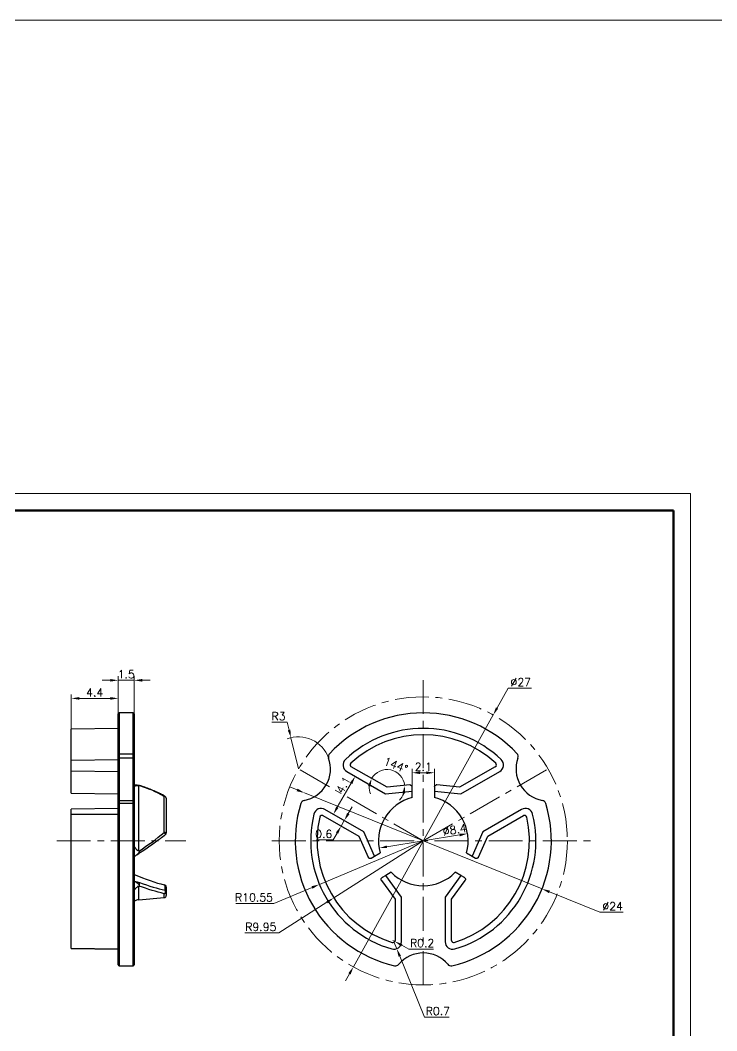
# Model space of a CAD drawing. Header units: millimetres. Extents: x 2517 to 6633, y 792 to 3241.
# Drawn here: x 3564.7 to 3630, y 1181.8 to 1276.5 of the extents above; entities that cross this region are included whole.
import ezdxf

# ---------------------------------------------------------------- set-up
doc = ezdxf.new("R2010")
doc.units = ezdxf.units.MM
doc.linetypes.add('CENTER', pattern=[50.8, 31.75, -6.35, 6.35, -6.35])
for name, color, linetype, lineweight in [('中心线', 1, 'CENTER', 9), ('尺寸标注', 2, 'Continuous', 9), ('引导线', 6, 'Continuous', 9), ('粗实线', 9, 'Continuous', 50)]:
    doc.layers.add(name, color=color, linetype=linetype, lineweight=lineweight)
doc.styles.add('st', font='txt.shx')
doc.dimstyles.new('st0.3', dxfattribs={"dimscale": 0.3, "dimtxt": 2.5, "dimasz": 2.5, "dimexe": 1.25, "dimexo": 0, "dimtad": 1, "dimtoh": 1, "dimdec": 3, "dimdsep": 46, "dimtxsty": 'st', "dimcen": 0, "dimclrd": 256, "dimclre": 256, "dimclrt": 256, "dimadec": 4, "dimazin": 2, "dimtfac": 1, "dimtdec": 3, "dimtmove": 0, "dimatfit": 1, "dimfxl": 1, "dimlwd": -1, "dimlwe": -1, "dimarcsym": 0})

# ---------------------------------------------------------------- blocks, each defined once
blk = doc.blocks.new('*D193')
at = {"layer": 'Defpoints', "color": 0, "ltscale": 0.1, "transparency": 16777216}
for p in [(3591.385, 1204.097), (3613.636, 1195.103)]:
    blk.add_point(p, dxfattribs=at)
at = {"layer": '尺寸标注', "ltscale": 0.1, "transparency": 16777216}
for p, q in [((3590.69, 1204.378), (3589.994, 1204.659)), ((3591.385, 1204.097), (3613.636, 1195.103)), ((3614.332, 1194.822), (3619.067, 1192.909)), ((3619.067, 1192.909), (3621.254, 1192.909))]:
    blk.add_line(p, q, dxfattribs=at)
for points in [[(3590.737, 1204.494), (3590.643, 1204.262), (3591.385, 1204.097)], [(3614.379, 1194.938), (3614.285, 1194.706), (3613.636, 1195.103)]]:
    blk.add_solid(points, dxfattribs=at)
at = {"layer": '尺寸标注', "ltscale": 0.1, "transparency": 16777216, "insert": (3620.254, 1193.471), "char_height": 0.75, "attachment_point": 5, "style": 'st'}
blk.add_mtext('∅24', dxfattribs=at)
blk = doc.blocks.new('*D194')
at = {"layer": 'Defpoints', "color": 0, "ltscale": 0.1, "transparency": 16777216}
for p in [(3609.062, 1211.404), (3595.96, 1187.796)]:
    blk.add_point(p, dxfattribs=at)
at = {"layer": '尺寸标注', "ltscale": 0.1, "transparency": 16777216}
for p, q in [((3609.426, 1212.06), (3610.454, 1213.913)), ((3610.454, 1213.913), (3612.642, 1213.913)), ((3595.96, 1187.796), (3609.062, 1211.404)), ((3595.596, 1187.14), (3595.232, 1186.485))]:
    blk.add_line(p, q, dxfattribs=at)
for points in [[(3609.317, 1212.12), (3609.535, 1211.999), (3609.062, 1211.404)], [(3595.486, 1187.201), (3595.705, 1187.08), (3595.96, 1187.796)]]:
    blk.add_solid(points, dxfattribs=at)
at = {"layer": '尺寸标注', "ltscale": 0.1, "transparency": 16777216, "insert": (3611.642, 1214.475), "char_height": 0.75, "attachment_point": 5, "style": 'st'}
blk.add_mtext('∅27', dxfattribs=at)
blk = doc.blocks.new('*D195')
at = {"layer": 'Defpoints', "color": 0, "ltscale": 0.1, "transparency": 16777216}
for p in [(3603.561, 1205.989), (3601.461, 1204.648), (3603.561, 1204.648)]:
    blk.add_point(p, dxfattribs=at)
at = {"layer": '尺寸标注', "ltscale": 0.1, "transparency": 16777216}
for p, q in [((3601.461, 1204.648), (3601.461, 1206.364)), ((3602.211, 1205.989), (3602.811, 1205.989)), ((3603.561, 1204.648), (3603.561, 1206.364))]:
    blk.add_line(p, q, dxfattribs=at)
for points in [[(3602.211, 1206.114), (3602.211, 1205.864), (3601.461, 1205.989)], [(3602.811, 1206.114), (3602.811, 1205.864), (3603.561, 1205.989)]]:
    blk.add_solid(points, dxfattribs=at)
at = {"layer": '尺寸标注', "ltscale": 0.1, "transparency": 16777216, "insert": (3602.511, 1206.551), "char_height": 0.75, "attachment_point": 5, "style": 'st'}
blk.add_mtext('2.1', dxfattribs=at)
blk = doc.blocks.new('*D196')
at = {"layer": 'Defpoints', "color": 0, "ltscale": 0.1, "transparency": 16777216}
for p in [(3595.761, 1206.557), (3598.764, 1206.256), (3601.24, 1204.847), (3599.111, 1204.623), (3599.111, 1204.623)]:
    blk.add_point(p, dxfattribs=at)
at = {"layer": '尺寸标注', "ltscale": 0.1, "transparency": 16777216}
for start, end in [(6, 150), (175.95641, 201.91281), (314.08719, 340.04359)]:
    blk.add_arc((3599.111, 1204.623), 1.67, start, end, dxfattribs=at)
for points in [[(3597.326, 1204.777), (3597.565, 1204.704), (3597.665, 1205.458)], [(3600.556, 1204.068), (3600.804, 1204.038), (3600.771, 1204.798)]]:
    blk.add_solid(points, dxfattribs=at)
at = {"layer": '尺寸标注', "ltscale": 0.1, "transparency": 16777216, "insert": (3599.936, 1206.697), "char_height": 0.75, "attachment_point": 5, "rotation": 338.29972, "style": 'st'}
blk.add_mtext('144°', dxfattribs=at)
blk = doc.blocks.new('*D197')
at = {"layer": 'Defpoints', "color": 0, "ltscale": 0.1, "transparency": 16777216}
for p in [(3606.656, 1200.277), (3598.366, 1198.923)]:
    blk.add_point(p, dxfattribs=at)
at = {"layer": '尺寸标注', "ltscale": 0.1, "transparency": 16777216}
blk.add_line((3599.106, 1199.044), (3605.916, 1200.156), dxfattribs=at)
for points in [[(3605.896, 1200.279), (3605.936, 1200.032), (3606.656, 1200.277)], [(3599.086, 1199.168), (3599.126, 1198.921), (3598.366, 1198.923)]]:
    blk.add_solid(points, dxfattribs=at)
at = {"layer": '尺寸标注', "ltscale": 0.1, "transparency": 16777216, "insert": (3605.449, 1200.65), "char_height": 0.75, "attachment_point": 5, "rotation": 9.27066, "style": 'st'}
blk.add_mtext('∅8.4', dxfattribs=at)
blk = doc.blocks.new('*D198')
at = {"layer": 'Defpoints', "color": 0, "ltscale": 0.1, "transparency": 16777216}
for p in [(3602.511, 1199.6), (3592.78, 1195.524)]:
    blk.add_point(p, dxfattribs=at)
at = {"layer": '尺寸标注', "ltscale": 0.1, "transparency": 16777216}
for p, q in [((3602.511, 1199.6), (3592.78, 1195.524)), ((3592.088, 1195.234), (3588.52, 1193.739)), ((3588.52, 1193.739), (3584.957, 1193.739))]:
    blk.add_line(p, q, dxfattribs=at)
blk.add_solid([(3592.04, 1195.349), (3592.137, 1195.119), (3592.78, 1195.524)], dxfattribs=at)
at = {"layer": '尺寸标注', "ltscale": 0.1, "transparency": 16777216, "insert": (3586.645, 1194.301), "char_height": 0.75, "attachment_point": 5, "style": 'st'}
blk.add_mtext('R10.55', dxfattribs=at)
blk = doc.blocks.new('*D199')
at = {"layer": 'Defpoints', "color": 0, "ltscale": 0.1, "transparency": 16777216}
for p in [(3590.111, 1209.265), (3590.819, 1206.35)]:
    blk.add_point(p, dxfattribs=at)
at = {"layer": '尺寸标注', "ltscale": 0.1, "transparency": 16777216}
for p, q in [((3589.757, 1210.723), (3588.32, 1210.723)), ((3589.934, 1209.994), (3589.757, 1210.723)), ((3590.819, 1206.35), (3590.111, 1209.265))]:
    blk.add_line(p, q, dxfattribs=at)
blk.add_arc((3590.819, 1206.35), 3, 19.80246, 110.81297, dxfattribs=at)
blk.add_solid([(3590.056, 1210.024), (3589.813, 1209.965), (3590.111, 1209.265)], dxfattribs=at)
at = {"layer": '尺寸标注', "ltscale": 0.1, "transparency": 16777216, "insert": (3588.945, 1211.285), "char_height": 0.75, "attachment_point": 5, "style": 'st'}
blk.add_mtext('R3', dxfattribs=at)
blk = doc.blocks.new('*D200')
at = {"layer": 'Defpoints', "color": 0, "ltscale": 0.1, "transparency": 16777216}
for p in [(3602.511, 1199.6), (3594.118, 1194.256)]:
    blk.add_point(p, dxfattribs=at)
at = {"layer": '尺寸标注', "ltscale": 0.1, "transparency": 16777216}
for p, q in [((3602.511, 1199.6), (3594.118, 1194.256)), ((3593.485, 1193.853), (3588.974, 1190.98)), ((3588.974, 1190.98), (3585.786, 1190.98))]:
    blk.add_line(p, q, dxfattribs=at)
blk.add_solid([(3593.418, 1193.958), (3593.552, 1193.747), (3594.118, 1194.256)], dxfattribs=at)
at = {"layer": '尺寸标注', "ltscale": 0.1, "transparency": 16777216, "insert": (3587.286, 1191.543), "char_height": 0.75, "attachment_point": 5, "style": 'st'}
blk.add_mtext('R9.95', dxfattribs=at)
blk = doc.blocks.new('*D201')
at = {"layer": 'Defpoints', "color": 0, "ltscale": 0.1, "transparency": 16777216}
for p in [(3595.345, 1206.105), (3596.13, 1205.651), (3593.295, 1202.554)]:
    blk.add_point(p, dxfattribs=at)
at = {"layer": '尺寸标注', "ltscale": 0.1, "transparency": 16777216}
for p, q in [((3595.345, 1206.105), (3596.454, 1205.464)), ((3594.455, 1202.75), (3595.755, 1205.002)), ((3593.295, 1202.554), (3594.404, 1201.913))]:
    blk.add_line(p, q, dxfattribs=at)
for points in [[(3595.646, 1205.064), (3595.863, 1204.939), (3596.13, 1205.651)], [(3594.346, 1202.813), (3594.563, 1202.688), (3594.08, 1202.101)]]:
    blk.add_solid(points, dxfattribs=at)
at = {"layer": '尺寸标注', "ltscale": 0.1, "transparency": 16777216, "insert": (3595.015, 1204.845), "char_height": 0.75, "attachment_point": 5, "rotation": 60, "style": 'st'}
blk.add_mtext('4.1', dxfattribs=at)
blk = doc.blocks.new('*D206')
at = {"layer": 'Defpoints', "color": 0, "ltscale": 0.1, "transparency": 16777216}
for p in [(3593.63, 1202.361), (3593.33, 1201.841), (3595.108, 1201.507)]:
    blk.add_point(p, dxfattribs=at)
at = {"layer": '尺寸标注', "ltscale": 0.1, "transparency": 16777216}
for p, q in [((3593.63, 1202.361), (3595.433, 1201.32)), ((3595.483, 1202.157), (3595.858, 1202.806)), ((3593.33, 1201.841), (3595.133, 1200.8)), ((3595.108, 1201.507), (3594.808, 1200.987)), ((3594.433, 1200.338), (3594.058, 1199.688)), ((3594.058, 1199.688), (3592.495, 1199.688))]:
    blk.add_line(p, q, dxfattribs=at)
for points in [[(3595.375, 1202.219), (3595.591, 1202.094), (3595.108, 1201.507)], [(3594.325, 1200.4), (3594.541, 1200.275), (3594.808, 1200.987)]]:
    blk.add_solid(points, dxfattribs=at)
at = {"layer": '尺寸标注', "ltscale": 0.1, "transparency": 16777216, "insert": (3593.183, 1200.251), "char_height": 0.75, "attachment_point": 5, "style": 'st'}
blk.add_mtext('0.6', dxfattribs=at)
blk = doc.blocks.new('*D207')
at = {"layer": 'Defpoints', "color": 0, "ltscale": 0.1, "transparency": 16777216}
for p in [(3599.761, 1190.142), (3600.024, 1189.493)]:
    blk.add_point(p, dxfattribs=at)
at = {"layer": '尺寸标注', "ltscale": 0.1, "transparency": 16777216}
for p, q in [((3599.761, 1190.142), (3600.024, 1189.493)), ((3600.306, 1188.798), (3602.624, 1183.091)), ((3602.624, 1183.091), (3604.936, 1183.091))]:
    blk.add_line(p, q, dxfattribs=at)
blk.add_solid([(3600.422, 1188.845), (3600.191, 1188.751), (3600.024, 1189.493)], dxfattribs=at)
at = {"layer": '尺寸标注', "ltscale": 0.1, "transparency": 16777216, "insert": (3603.874, 1183.653), "char_height": 0.75, "attachment_point": 5, "style": 'st'}
blk.add_mtext('R0.7', dxfattribs=at)
blk = doc.blocks.new('*D208')
at = {"layer": 'Defpoints', "color": 0, "ltscale": 0.1, "transparency": 16777216}
for p in [(3599.661, 1190.276), (3599.836, 1190.18)]:
    blk.add_point(p, dxfattribs=at)
at = {"layer": '尺寸标注', "ltscale": 0.1, "transparency": 16777216}
for p, q in [((3599.661, 1190.276), (3599.836, 1190.18)), ((3600.495, 1189.821), (3601.153, 1189.462)), ((3601.153, 1189.462), (3603.466, 1189.462))]:
    blk.add_line(p, q, dxfattribs=at)
blk.add_solid([(3600.555, 1189.931), (3600.435, 1189.711), (3599.836, 1190.18)], dxfattribs=at)
at = {"layer": '尺寸标注', "ltscale": 0.1, "transparency": 16777216, "insert": (3602.403, 1190.024), "char_height": 0.75, "attachment_point": 5, "style": 'st'}
blk.add_mtext('R0.2', dxfattribs=at)
blk = doc.blocks.new('*D209')
at = {"layer": 'Defpoints', "color": 0, "ltscale": 0.1, "transparency": 16777216}
for p in [(3573.925, 1212.958), (3573.925, 1211.5), (3569.525, 1210.075)]:
    blk.add_point(p, dxfattribs=at)
at = {"layer": '尺寸标注', "ltscale": 0.1, "transparency": 16777216}
for p, q in [((3569.525, 1210.075), (3569.525, 1213.333)), ((3570.275, 1212.958), (3573.175, 1212.958)), ((3573.925, 1211.5), (3573.925, 1213.333))]:
    blk.add_line(p, q, dxfattribs=at)
for points in [[(3570.275, 1213.083), (3570.275, 1212.833), (3569.525, 1212.958)], [(3573.175, 1213.083), (3573.175, 1212.833), (3573.925, 1212.958)]]:
    blk.add_solid(points, dxfattribs=at)
at = {"layer": '尺寸标注', "ltscale": 0.1, "transparency": 16777216, "insert": (3571.717, 1213.521), "char_height": 0.75, "attachment_point": 5, "style": 'st'}
blk.add_mtext('4.4', dxfattribs=at)
blk = doc.blocks.new('*D210')
at = {"layer": 'Defpoints', "color": 0, "ltscale": 0.1, "transparency": 16777216}
for p in [(3575.425, 1214.653), (3573.925, 1211.5), (3575.425, 1211.5)]:
    blk.add_point(p, dxfattribs=at)
at = {"layer": '尺寸标注', "ltscale": 0.1, "transparency": 16777216}
for p, q in [((3573.175, 1214.653), (3572.425, 1214.653)), ((3573.925, 1211.5), (3573.925, 1215.028)), ((3573.925, 1214.653), (3575.425, 1214.653)), ((3575.425, 1211.5), (3575.425, 1215.028)), ((3576.175, 1214.653), (3576.925, 1214.653))]:
    blk.add_line(p, q, dxfattribs=at)
for points in [[(3573.175, 1214.778), (3573.175, 1214.528), (3573.925, 1214.653)], [(3576.175, 1214.778), (3576.175, 1214.528), (3575.425, 1214.653)]]:
    blk.add_solid(points, dxfattribs=at)
at = {"layer": '尺寸标注', "ltscale": 0.1, "transparency": 16777216, "insert": (3574.675, 1215.216), "char_height": 0.75, "attachment_point": 5, "style": 'st'}
blk.add_mtext('1.5', dxfattribs=at)

msp = doc.modelspace()

# ---------------------------------------------------------------- linework, layer by layer
at = {"color": 7, "linetype": 'Continuous', "lineweight": 25}
for p, q in [((3573.9252, 1207.7063), (3573.9252, 1211.5001)), ((3575.3252, 1211.6001), (3574.0252, 1211.6001)), ((3575.4252, 1211.5001), (3575.4252, 1207.7063)), ((3573.9252, 1210.1501), (3569.5252, 1210.075)), ((3569.5252, 1207.162), (3569.5252, 1210.075)), ((3573.9252, 1207.4003), (3573.9252, 1207.7063)), ((3574.0252, 1207.7744), (3574.0252, 1207.3664)), ((3574.0252, 1207.7744), (3575.3252, 1207.7744)), ((3575.3252, 1207.3664), (3575.3252, 1207.7744)), ((3575.4252, 1207.7063), (3575.4252, 1207.4003)), ((3569.5252, 1207.162), (3573.9252, 1207.2161)), ((3569.5252, 1206.1696), (3569.5252, 1207.162)), ((3573.9252, 1203.299), (3573.9252, 1207.4003)), ((3574.0252, 1207.3664), (3574.0252, 1203.3975)), ((3575.3252, 1207.3664), (3574.0252, 1207.3664)), ((3575.3252, 1203.3975), (3575.3252, 1207.3664)), ((3575.4252, 1207.4003), (3575.4252, 1203.299)), ((3569.5252, 1206.1696), (3573.9252, 1206.1046)), ((3569.5252, 1204.0831), (3569.5252, 1206.1696)), ((3595.3446, 1206.1046), (3598.9796, 1204.0059)), ((3599.1108, 1204.623), (3595.7608, 1206.5571)), ((3609.2607, 1206.5571), (3605.9108, 1204.623)), ((3606.0419, 1204.0059), (3609.6769, 1206.1046)), ((3575.4639, 1204.8373), (3575.4252, 1204.8397)), ((3601.2399, 1204.8468), (3599.1108, 1204.623)), ((3605.9108, 1204.623), (3603.7817, 1204.8468)), ((3569.5252, 1204.0831), (3573.9252, 1204.0059)), ((3575.8398, 1198.6685), (3575.8398, 1204.7791)), ((3598.9796, 1204.0059), (3601.4608, 1204.2667)), ((3601.4608, 1204.2667), (3601.4608, 1204.6479)), ((3601.4608, 1203.6667), (3601.4608, 1204.2667)), ((3603.5608, 1204.6479), (3603.5608, 1204.2667)), ((3603.5608, 1204.2667), (3606.0419, 1204.0059)), ((3603.5608, 1204.2667), (3603.5608, 1203.6667)), ((3573.9252, 1203.0918), (3573.9252, 1203.299)), ((3573.9252, 1188.0021), (3573.9252, 1203.0918)), ((3574.0252, 1203.3975), (3574.0252, 1203.1211)), ((3574.0252, 1203.3975), (3575.3252, 1203.3975)), ((3574.0252, 1203.1211), (3574.0252, 1187.9047)), ((3575.3252, 1203.1211), (3574.0252, 1203.1211)), ((3575.3252, 1203.1211), (3575.3252, 1203.3975)), ((3575.3252, 1187.9047), (3575.3252, 1203.1211)), ((3575.4252, 1203.299), (3575.4252, 1203.0918)), ((3575.4252, 1203.0918), (3575.4252, 1188.0021)), ((3578.2423, 1200.3873), (3578.2423, 1203.7592)), ((3578.4252, 1203.6033), (3578.4252, 1200.3578)), ((3573.9252, 1202.6477), (3569.5252, 1202.5726)), ((3569.5252, 1202.0966), (3569.5252, 1202.5726)), ((3569.5252, 1202.0966), (3573.9252, 1202.1145)), ((3569.5252, 1189.5416), (3569.5252, 1202.0966)), ((3596.9296, 1200.4552), (3593.2946, 1202.5539)), ((3611.7269, 1202.5539), (3608.0919, 1200.4552)), ((3593.1108, 1201.9672), (3596.4608, 1200.0331)), ((3608.5608, 1200.0331), (3611.9107, 1201.9672)), ((3597.9444, 1198.1761), (3596.9296, 1200.4552)), ((3608.0919, 1200.4552), (3607.0772, 1198.1761)), ((3596.4608, 1200.0331), (3597.3315, 1198.0773)), ((3607.69, 1198.0773), (3608.5608, 1200.0331)), ((3597.9444, 1198.1761), (3598.464, 1198.4761)), ((3606.5576, 1198.4761), (3607.0772, 1198.1761)), ((3575.4639, 1198.1601), (3575.4252, 1198.1396)), ((3597.6142, 1197.9855), (3597.9444, 1198.1761)), ((3607.0772, 1198.1761), (3607.4073, 1197.9855)), ((3598.9944, 1196.3574), (3598.6642, 1196.1668)), ((3599.514, 1196.6574), (3598.9944, 1196.3574)), ((3600.4608, 1194.3391), (3598.9944, 1196.3574)), ((3606.0272, 1196.3574), (3604.5608, 1194.3391)), ((3606.0272, 1196.3574), (3605.5076, 1196.6574)), ((3606.3573, 1196.1668), (3606.0272, 1196.3574)), ((3575.4639, 1195.8028), (3575.4252, 1195.8209)), ((3578.3252, 1194.9891), (3578.3252, 1195.442)), ((3598.6024, 1195.8761), (3599.8608, 1194.1441)), ((3605.1608, 1194.1441), (3606.4191, 1195.8761)), ((3578.4252, 1195.2559), (3578.4252, 1194.8391)), ((3578.4252, 1194.8391), (3578.4252, 1194.4837)), ((3575.8398, 1194.0785), (3578.2423, 1194.2844)), ((3599.8608, 1194.1441), (3599.8608, 1190.2759)), ((3600.4608, 1190.1417), (3600.4608, 1194.3391)), ((3604.5608, 1194.3391), (3604.5608, 1190.1417)), ((3605.1608, 1190.2759), (3605.1608, 1194.1441)), ((3569.5252, 1189.5416), (3573.9252, 1189.4696)), ((3569.5252, 1189.5168), (3569.5252, 1189.5416)), ((3569.5252, 1189.5168), (3573.9252, 1189.4417)), ((3573.9252, 1187.9945), (3573.9252, 1188.0021)), ((3574.0252, 1187.9047), (3575.3252, 1187.9047)), ((3574.0252, 1187.8945), (3575.3252, 1187.8945)), ((3575.4252, 1188.0021), (3575.4252, 1187.9945))]:
    msp.add_line(p, q, dxfattribs=at)
at = {"color": 8, "linetype": 'Continuous', "lineweight": 25}
for p, q in [((3574.0252, 1211.6001), (3574.0252, 1207.7744)), ((3575.3252, 1207.7744), (3575.3252, 1211.6001)), ((3575.8398, 1194.0785), (3575.8398, 1195.3525)), ((3578.2423, 1194.2844), (3578.2423, 1194.6537)), ((3574.0252, 1187.9047), (3574.0252, 1187.8945)), ((3575.3252, 1187.8945), (3575.3252, 1187.9047))]:
    msp.add_line(p, q, dxfattribs=at)
at = {"color": 7, "linetype": 'Continuous', "lineweight": 25, "flags": 128}
for points in [[(3574.0252, 1207.3664), (3574.0057, 1207.3671), (3573.9869, 1207.369), (3573.9697, 1207.3721), (3573.9545, 1207.3763), (3573.9421, 1207.3815), (3573.9328, 1207.3873), (3573.9271, 1207.3937), (3573.9252, 1207.4003)], [(3575.4252, 1207.4003), (3575.4233, 1207.3937), (3575.4176, 1207.3873), (3575.4084, 1207.3815), (3575.3959, 1207.3763), (3575.3808, 1207.3721), (3575.3635, 1207.369), (3575.3447, 1207.3671), (3575.3252, 1207.3664)], [(3574.0252, 1203.1211), (3574.0057, 1203.1206), (3573.9869, 1203.1189), (3573.9697, 1203.1162), (3573.9545, 1203.1126), (3573.9421, 1203.1081), (3573.9328, 1203.103), (3573.9271, 1203.0975), (3573.9252, 1203.0918)], [(3575.3252, 1203.1211), (3575.3447, 1203.1206), (3575.3635, 1203.1189), (3575.3808, 1203.1162), (3575.3959, 1203.1126), (3575.4084, 1203.1081), (3575.4176, 1203.103), (3575.4233, 1203.0975), (3575.4252, 1203.0918)]]:
    msp.add_lwpolyline(points, dxfattribs=at)
at = {"color": 7, "linetype": 'Continuous', "lineweight": 25}
for centre, radius, start, end in [((3574.0252, 1211.5001), 0.1, 90, 180), ((3575.3252, 1211.5001), 0.1, 0, 90), ((3602.5108, 1199.6001), 12, 42.936991, 137.063009), ((3602.5108, 1199.6001), 10.55, 46.211737, 133.788263), ((3602.5108, 1199.6001), 9.95, 46.996165, 133.003835), ((3574.0118, 1207.6866), 0.0888, 81.321906, 167.20298), ((3575.3386, 1207.6866), 0.0888, 12.79702, 98.678094), ((3594.0184, 1207.5019), 0.4, 137.063009, 199.802464), ((3611.0032, 1207.5019), 0.4, 340.197536, 42.936991), ((3590.8194, 1206.3501), 3, 280.197536, 19.802464), ((3595.6946, 1206.7108), 0.7, 133.788263, 240), ((3595.8608, 1206.7303), 0.2, 133.003835, 240), ((3609.1607, 1206.7303), 0.2, 300, 46.996165), ((3609.3269, 1206.7108), 0.7, 300, 46.211737), ((3614.2021, 1206.3501), 3, 160.197536, 259.802464), ((3601.2608, 1204.6479), 0.2, 81.867467, 96), ((3603.7608, 1204.6479), 0.2, 84, 98.132533), ((3601.2608, 1204.6479), 0.2, 0, 14.132533), ((3603.7608, 1204.6479), 0.2, 165.867467, 180), ((3574.0244, 1203.2982), 0.0992, 89.547494, 179.540231), ((3575.326, 1203.2982), 0.0992, 0.459769, 90.452506), ((3578.2486, 1203.5813), 0.178, 7.087065, 92.026869), ((3578.2252, 1203.6033), 0.2, 0, 60.357247), ((3602.5108, 1199.6001), 12, 162.936991, 257.063009), ((3591.4214, 1203.0038), 0.4, 100.197536, 162.936991), ((3602.5108, 1199.6001), 4.2, 104.477512, 195.522488), ((3602.5108, 1199.6001), 4.2, 344.477512, 75.522488), ((3602.5108, 1199.6001), 12, 282.936991, 17.063009), ((3613.6002, 1203.0038), 0.4, 17.063009, 79.802464), ((3602.5108, 1199.6001), 10.55, 166.211737, 253.788263), ((3592.9446, 1201.9477), 0.7, 60, 166.211737), ((3602.5108, 1199.6001), 10.55, 286.211737, 13.788263), ((3612.0769, 1201.9477), 0.7, 13.788263, 120), ((3602.5108, 1199.6001), 9.95, 166.996165, 253.003835), ((3593.0108, 1201.794), 0.2, 60, 166.996165), ((3602.5108, 1199.6001), 9.95, 286.996165, 13.003835), ((3612.0107, 1201.794), 0.2, 13.003835, 120), ((3578.2842, 1200.0652), 0.3248, 64.263974, 97.406689), ((3578.2252, 1200.3578), 0.2, 308.115363, 0), ((3597.5142, 1198.1587), 0.2, 204, 218.132533), ((3597.5142, 1198.1587), 0.2, 285.867467, 300), ((3607.5073, 1198.1587), 0.2, 240, 254.132533), ((3607.5073, 1198.1587), 0.2, 321.867467, 336), ((3602.5108, 1199.6001), 4.2, 224.477512, 315.522488), ((3575.6115, 1195.6174), 0.3191, 332.179653, 12.685142), ((3598.7642, 1195.9936), 0.2, 201.867467, 216), ((3598.7642, 1195.9936), 0.2, 120, 134.132533), ((3606.2573, 1195.9936), 0.2, 45.867467, 60), ((3606.2573, 1195.9936), 0.2, 324, 338.132533), ((3578.0824, 1194.8712), 0.27, 306.330011, 25.898791), ((3578.2333, 1194.8455), 0.192, 272.685134, 358.094156), ((3578.2252, 1194.4837), 0.2, 274.899092, 0), ((3578.2545, 1194.8337), 0.1708, 1.828011, 65.552124), ((3575.9252, 1193.0821), 1, 94.899092, 120), ((3599.7608, 1190.1417), 0.7, 253.788263, 0), ((3599.6608, 1190.2759), 0.2, 253.003835, 0), ((3605.2608, 1190.1417), 0.7, 180, 286.211737), ((3605.3608, 1190.2759), 0.2, 180, 286.996165), ((3602.5108, 1186.1001), 3, 40.197536, 139.802464), ((3574.024, 1188.0034), 0.0988, 180.745948, 270.727013), ((3574.0252, 1187.9945), 0.1, 180, 270), ((3575.3265, 1188.0034), 0.0988, 269.272987, 359.254052), ((3575.3252, 1187.9945), 0.1, 270, 0), ((3599.9138, 1188.2945), 0.4, 257.063009, 319.802464), ((3605.1078, 1188.2945), 0.4, 220.197536, 282.936991)]:
    msp.add_arc(centre, radius, start, end, dxfattribs=at)
at = {"color": 8, "linetype": 'Continuous', "lineweight": 25}
for centre, radius, start, end in [((3578.2976, 1203.7024), 0.0793, 70.444734, 134.245751), ((3577.9773, 1200.1128), 0.3815, 13.278108, 46.014), ((3576.1873, 1198.7136), 0.3424, 210.937791, 221.691782)]:
    msp.add_arc(centre, radius, start, end, dxfattribs=at)
at = {"color": 7, "linetype": 'Continuous', "lineweight": 25}
for centre, major_axis, ratio, start_param, end_param in [((3573.463, 1199.4219), (7.1495, -3.8256), 0.2274642, 5.1094434, 5.5570021), ((3571.3369, 1200.4849), (9.8284, -5.252), 0.225284, 5.3138512, 5.6159408)]:
    msp.add_ellipse(centre, major_axis=major_axis, ratio=ratio, start_param=start_param, end_param=end_param, dxfattribs=at)
for points, knots in [([(3575.8936, 1204.7941), (3575.8384, 1204.803), (3575.7716, 1204.8107), (3575.6288, 1204.8253), (3575.5509, 1204.832), (3575.4639, 1204.8373)], [0, 0, 0, 0, 0.5, 0.5, 1, 1, 1, 1]), ([(3601.2891, 1204.8459), (3601.2965, 1204.8448), (3601.3054, 1204.8433), (3601.3249, 1204.8374), (3601.3324, 1204.835), (3601.3476, 1204.8281), (3601.3533, 1204.8254), (3601.3646, 1204.8189), (3601.3688, 1204.8164), (3601.3797, 1204.8088), (3601.3882, 1204.8026), (3601.407, 1204.785), (3601.4114, 1204.7796), (3601.4189, 1204.7705), (3601.4216, 1204.7668), (3601.4287, 1204.7569), (3601.4318, 1204.7517), (3601.4397, 1204.7378), (3601.4429, 1204.7308), (3601.4506, 1204.7124), (3601.4529, 1204.7039), (3601.4547, 1204.6967)], [0, 0, 0, 0, 0.25, 0.25, 0.375, 0.375, 0.4375, 0.4375, 0.46875, 0.46875, 0.5, 0.5, 0.53125, 0.53125, 0.5625, 0.5625, 0.625, 0.625, 0.75, 0.75, 1, 1, 1, 1]), ([(3603.5668, 1204.6967), (3603.5687, 1204.704), (3603.5711, 1204.7126), (3603.579, 1204.7315), (3603.5822, 1204.7386), (3603.5906, 1204.7531), (3603.5939, 1204.7585), (3603.6016, 1204.769), (3603.6045, 1204.7729), (3603.6132, 1204.783), (3603.6203, 1204.7908), (3603.6397, 1204.8076), (3603.6456, 1204.8115), (3603.6554, 1204.818), (3603.6593, 1204.8203), (3603.6699, 1204.8262), (3603.6754, 1204.8288), (3603.6901, 1204.8353), (3603.6974, 1204.8377), (3603.7164, 1204.8434), (3603.7252, 1204.8448), (3603.7325, 1204.8459)], [0, 0, 0, 0, 0.25, 0.25, 0.375, 0.375, 0.4375, 0.4375, 0.46875, 0.46875, 0.5, 0.5, 0.53125, 0.53125, 0.5625, 0.5625, 0.625, 0.625, 0.75, 0.75, 1, 1, 1, 1]), ([(3575.8398, 1204.7791), (3575.8178, 1204.7782), (3575.7729, 1204.7761), (3575.7114, 1204.7713), (3575.653, 1204.7655), (3575.5791, 1204.7566), (3575.5044, 1204.7454), (3575.449, 1204.736), (3575.4264, 1204.7315), (3575.4252, 1204.7313)], [0, 0, 0, 0, 0.1139785, 0.2321391, 0.3640366, 0.4973589, 0.7695887, 0.9878017, 1, 1, 1, 1]), ([(3575.8905, 1204.781), (3575.8958, 1204.7812), (3575.9009, 1204.7814), (3575.9056, 1204.7818), (3575.9102, 1204.7821), (3575.9145, 1204.7825), (3575.9177, 1204.783), (3575.9205, 1204.7834), (3575.9226, 1204.7839), (3575.9237, 1204.7845), (3575.9252, 1204.7851), (3575.9254, 1204.7857), (3575.9249, 1204.7864), (3575.924, 1204.7875), (3575.921, 1204.7885), (3575.9171, 1204.7896), (3575.911, 1204.7912), (3575.9027, 1204.7927), (3575.8936, 1204.7941)], [0, 0, 0, 0, 0.00001678853, 0.00001678853, 0.00001678853, 0.00003385531, 0.00003385531, 0.00003385531, 0.00004908839, 0.00004908839, 0.00004908839, 0.00006741658, 0.00006741658, 0.00006741658, 0.0000991218, 0.0000991218, 0.0000991218, 0.00014899221, 0.00014899221, 0.00014899221, 0.00014899221]), ([(3578.3241, 1203.7771), (3578.2483, 1203.8195), (3578.0263, 1203.9434), (3577.6448, 1204.1341), (3577.1708, 1204.3458), (3576.6685, 1204.5427), (3576.2476, 1204.6883), (3575.9939, 1204.7658), (3575.9185, 1204.7888)], [0, 0, 0, 0, 0.098545, 0.2883204, 0.485985, 0.6929018, 0.9087369, 1, 1, 1, 1]), ([(3575.9316, 1198.4859), (3576.0302, 1198.5502), (3576.3111, 1198.7336), (3576.7628, 1199.0383), (3577.2761, 1199.3972), (3577.7591, 1199.7486), (3578.1127, 1200.0161), (3578.3048, 1200.1662), (3578.3487, 1200.2004)], [0, 0, 0, 0, 0.1187512, 0.3385432, 0.5494949, 0.7511363, 0.9431822, 1, 1, 1, 1]), ([(3575.4252, 1199.0896), (3575.4732, 1199.0154), (3575.5554, 1198.8883), (3575.6934, 1198.738), (3575.7968, 1198.689), (3575.8398, 1198.6685)], [0, 0, 0, 0, 0.4499744, 0.7709149, 1, 1, 1, 1]), ([(3575.4639, 1198.1601), (3575.5512, 1198.2064), (3575.6279, 1198.2645), (3575.771, 1198.3922), (3575.8385, 1198.4606), (3575.8936, 1198.5376)], [0, 0, 0, 0, 0.5, 0.5, 1, 1, 1, 1]), ([(3575.632, 1198.2704), (3575.6443, 1198.2804), (3575.7103, 1198.3341), (3575.8112, 1198.4066), (3575.9012, 1198.4651), (3575.9321, 1198.4852)], [0, 0, 0, 0, 0.1314909, 0.7020946, 1, 1, 1, 1]), ([(3575.8936, 1198.5376), (3575.9025, 1198.55), (3575.9107, 1198.563), (3575.9168, 1198.5768), (3575.9203, 1198.5847), (3575.9231, 1198.5929), (3575.9244, 1198.6013), (3575.9253, 1198.607), (3575.9255, 1198.6129), (3575.9245, 1198.6186), (3575.9238, 1198.623), (3575.9223, 1198.6273), (3575.92, 1198.6312), (3575.9177, 1198.6351), (3575.9146, 1198.6387), (3575.911, 1198.6417), (3575.9066, 1198.6453), (3575.9014, 1198.6482), (3575.8959, 1198.6504), (3575.8942, 1198.6511), (3575.8923, 1198.6518), (3575.8905, 1198.6524)], [0, 0, 0, 0, 0.00004878301, 0.00004878301, 0.00004878301, 0.00007663071, 0.00007663071, 0.00007663071, 0.00009554577, 0.00009554577, 0.00009554577, 0.00011004915, 0.00011004915, 0.00011004915, 0.0001246182, 0.0001246182, 0.0001246182, 0.00014250014, 0.00014250014, 0.00014250014, 0.00014830304, 0.00014830304, 0.00014830304, 0.00014830304]), ([(3597.5689, 1197.9663), (3597.5617, 1197.9643), (3597.553, 1197.962), (3597.5328, 1197.9594), (3597.5249, 1197.9587), (3597.5082, 1197.9587), (3597.5019, 1197.9589), (3597.489, 1197.9603), (3597.4841, 1197.9609), (3597.471, 1197.9633), (3597.4607, 1197.9656), (3597.4365, 1197.974), (3597.4302, 1197.9771), (3597.4196, 1197.9824), (3597.4157, 1197.9846), (3597.4052, 1197.9908), (3597.4003, 1197.9943), (3597.3873, 1198.0038), (3597.3816, 1198.0089), (3597.3671, 1198.0226), (3597.3615, 1198.0294), (3597.3569, 1198.0352)], [0, 0, 0, 0, 0.25, 0.25, 0.375, 0.375, 0.4375, 0.4375, 0.46875, 0.46875, 0.5, 0.5, 0.53125, 0.53125, 0.5625, 0.5625, 0.625, 0.625, 0.75, 0.75, 1, 1, 1, 1]), ([(3607.6646, 1198.0352), (3607.66, 1198.0293), (3607.6543, 1198.0224), (3607.6394, 1198.0084), (3607.6335, 1198.0032), (3607.62, 1197.9934), (3607.6148, 1197.9898), (3607.6035, 1197.9833), (3607.5992, 1197.9809), (3607.5872, 1197.9752), (3607.5775, 1197.971), (3607.553, 1197.9635), (3607.546, 1197.9624), (3607.5344, 1197.9605), (3607.5299, 1197.9599), (3607.5178, 1197.9588), (3607.5118, 1197.9587), (3607.4957, 1197.9587), (3607.4881, 1197.9595), (3607.4683, 1197.9621), (3607.4597, 1197.9643), (3607.4526, 1197.9663)], [0, 0, 0, 0, 0.25, 0.25, 0.375, 0.375, 0.4375, 0.4375, 0.46875, 0.46875, 0.5, 0.5, 0.53125, 0.53125, 0.5625, 0.5625, 0.625, 0.625, 0.75, 0.75, 1, 1, 1, 1]), ([(3575.8936, 1195.4685), (3575.8384, 1195.5368), (3575.7716, 1195.5967), (3575.6288, 1195.7097), (3575.5509, 1195.7619), (3575.4639, 1195.8028)], [0, 0, 0, 0, 0.5, 0.5, 1, 1, 1, 1]), ([(3575.8905, 1195.3669), (3575.8958, 1195.3684), (3575.9009, 1195.3703), (3575.9056, 1195.3728), (3575.9102, 1195.3754), (3575.9145, 1195.3787), (3575.9177, 1195.3824), (3575.9205, 1195.3858), (3575.9226, 1195.3897), (3575.9237, 1195.3937), (3575.9252, 1195.3985), (3575.9254, 1195.4035), (3575.9249, 1195.4084), (3575.924, 1195.4169), (3575.921, 1195.4252), (3575.9171, 1195.4331), (3575.911, 1195.4456), (3575.9027, 1195.4573), (3575.8936, 1195.4685)], [0, 0, 0, 0, 0.00001678853, 0.00001678853, 0.00001678853, 0.00003385531, 0.00003385531, 0.00003385531, 0.00004908839, 0.00004908839, 0.00004908839, 0.00006741658, 0.00006741658, 0.00006741658, 0.0000991218, 0.0000991218, 0.0000991218, 0.00014899221, 0.00014899221, 0.00014899221, 0.00014899221]), ([(3598.5786, 1195.9191), (3598.5759, 1195.9261), (3598.5727, 1195.9345), (3598.568, 1195.9544), (3598.5664, 1195.9621), (3598.5647, 1195.9787), (3598.5642, 1195.985), (3598.5642, 1195.998), (3598.5644, 1196.0029), (3598.5654, 1196.0162), (3598.5666, 1196.0267), (3598.5724, 1196.0517), (3598.5749, 1196.0582), (3598.579, 1196.0693), (3598.5808, 1196.0735), (3598.5859, 1196.0845), (3598.5888, 1196.0898), (3598.5969, 1196.1037), (3598.6014, 1196.1099), (3598.6135, 1196.1257), (3598.6197, 1196.132), (3598.625, 1196.1372)], [0, 0, 0, 0, 0.25, 0.25, 0.375, 0.375, 0.4375, 0.4375, 0.46875, 0.46875, 0.5, 0.5, 0.53125, 0.53125, 0.5625, 0.5625, 0.625, 0.625, 0.75, 0.75, 1, 1, 1, 1]), ([(3606.3966, 1196.1372), (3606.4019, 1196.132), (3606.4083, 1196.1255), (3606.4206, 1196.1093), (3606.4252, 1196.1029), (3606.4335, 1196.0884), (3606.4365, 1196.0829), (3606.4418, 1196.071), (3606.4437, 1196.0664), (3606.4481, 1196.0539), (3606.4513, 1196.0439), (3606.4562, 1196.0186), (3606.4566, 1196.0116), (3606.4573, 1195.9999), (3606.4574, 1195.9953), (3606.4572, 1195.9832), (3606.4567, 1195.9771), (3606.455, 1195.9612), (3606.4534, 1195.9537), (3606.4488, 1195.9343), (3606.4457, 1195.926), (3606.4429, 1195.9191)], [0, 0, 0, 0, 0.25, 0.25, 0.375, 0.375, 0.4375, 0.4375, 0.46875, 0.46875, 0.5, 0.5, 0.53125, 0.53125, 0.5625, 0.5625, 0.625, 0.625, 0.75, 0.75, 1, 1, 1, 1]), ([(3575.8398, 1195.3525), (3575.8178, 1195.3449), (3575.7729, 1195.3293), (3575.689, 1195.2783), (3575.5953, 1195.1963), (3575.5001, 1195.089), (3575.4491, 1195.0126), (3575.4252, 1194.9768)], [0, 0, 0, 0, 0.1130028, 0.2301518, 0.4927905, 0.7626898, 1, 1, 1, 1])]:
    msp.add_open_spline(points, degree=3, knots=knots, dxfattribs=at)
for points in [[(3575.8905, 1204.781), (3575.8736, 1204.7804), (3575.8567, 1204.7798), (3575.8398, 1204.7791)], [(3578.2423, 1203.7592), (3577.4937, 1204.1999), (3576.701, 1204.5289), (3575.8905, 1204.781)], [(3575.8905, 1198.6524), (3576.7011, 1199.1996), (3577.4942, 1199.7772), (3578.2423, 1200.3873)], [(3575.8398, 1198.6685), (3575.8567, 1198.6632), (3575.8736, 1198.6578), (3575.8905, 1198.6524)], [(3575.4639, 1195.8028), (3575.6066, 1195.7829), (3575.7594, 1195.7448), (3575.9227, 1195.6875)], [(3575.8905, 1195.3669), (3575.8736, 1195.3621), (3575.8567, 1195.3573), (3575.8398, 1195.3525)], [(3578.2423, 1194.6537), (3577.4937, 1194.8236), (3576.701, 1195.0717), (3575.8905, 1195.3669)], [(3578.3252, 1195.442), (3578.2933, 1195.4619), (3578.2606, 1195.4742), (3578.2309, 1195.4815)], [(3578.3252, 1195.442), (3578.3885, 1195.4026), (3578.4252, 1195.3288), (3578.4252, 1195.2559)]]:
    msp.add_open_spline(points, degree=3, dxfattribs=at)
at = {"layer": '中心线', "ltscale": 0.1}
for p, q in [((3602.5108, 1186.1001), (3602.5108, 1215.1131)), ((3602.5108, 1199.6001), (3590.8194, 1206.3501)), ((3602.5108, 1199.6001), (3614.2021, 1206.3501)), ((3568.1663, 1199.6001), (3580.261, 1199.6001)), ((3588.3189, 1199.6001), (3618.4161, 1199.6001))]:
    msp.add_line(p, q, dxfattribs=at)
msp.add_circle((3602.5108, 1199.6001), 13.5, dxfattribs=at)
at = {"layer": '尺寸标注', "ltscale": 0.2}
msp.add_line((3054.3981, 1276.5223), (3645.4033, 1276.5223), dxfattribs=at)
at = {"layer": '引导线'}
for p in [(3493.148, 1232.1654), (3627.548, 1137.1254)]:
    msp.add_line(p, (3627.548, 1232.1654), dxfattribs=at)
at = {"layer": '粗实线'}
for p in [(3501.148, 1230.5654), (3625.948, 1138.7254)]:
    msp.add_line(p, (3625.948, 1230.5654), dxfattribs=at)

# ---------------------------------------------------------------- dimensions: what is measured, and where the dimension line sits
at = {"layer": '尺寸标注', "ltscale": 0.1}
for base, p1, p2, picture, middle in [((3575.4252, 1214.6531), (3573.9252, 1211.5001), (3575.4252, 1211.5001), '*D210', (3574.6752, 1214.6531)), ((3573.9252, 1212.958), (3569.5252, 1210.075), (3573.9252, 1211.5001), '*D209', (3571.7175, 1212.958))]:
    dim = msp.add_linear_dim(base=base, p1=p1, p2=p2, dimstyle='st0.3', dxfattribs=at)
    dim.commit()
    dim.dimension.update_dxf_attribs({"geometry": picture, "text_midpoint": middle, "dimtype": 160})
for p1, p2, picture, middle in [((3595.9595, 1187.7962), (3609.062, 1211.4039), '*D194', (3611.6419, 1213.9127)), ((3591.3852, 1204.0968), (3613.6364, 1195.1034), '*D193', (3620.2541, 1192.9086))]:
    dim = msp.add_diameter_dim_2p(p1=p1, p2=p2, dimstyle='st0.3', override={"dimtol": 0, "dimlim": 0, "dimtp": 0, "dimtm": 0, "dimtfac": 1, "dimtdec": 1, "dimtolj": 0, "dimtzin": 8}, dxfattribs=at)
    dim.commit()
    dim.dimension.update_dxf_attribs({"geometry": picture, "text_midpoint": middle, "dimtype": 163})
for center, mpoint, picture, middle in [((3590.8194, 1206.3501), (3590.1114, 1209.2653), '*D199', (3588.9449, 1210.723)), ((3602.5108, 1199.6001), (3592.7801, 1195.5237), '*D198', (3586.6447, 1193.7389)), ((3602.5108, 1199.6001), (3594.1179, 1194.2557), '*D200', (3587.2865, 1190.9803)), ((3599.6608, 1190.2759), (3599.8364, 1190.1801), '*D208', (3602.4031, 1189.4617)), ((3599.7608, 1190.1417), (3600.0241, 1189.4932), '*D207', (3603.8739, 1183.0909))]:
    dim = msp.add_radius_dim(center=center, mpoint=mpoint, dimstyle='st0.3', dxfattribs=at)
    dim.commit()
    dim.dimension.update_dxf_attribs({"geometry": picture, "text_midpoint": middle, "dimtype": 164})
dim = msp.add_angular_dim_2l(base=(3598.763622, 1206.256307), line1=((3599.110789, 1204.623015), (3595.760821, 1206.55712)), line2=((3601.239877, 1204.846791), (3599.110789, 1204.623015)), dimstyle='st0.3', override={"dimtol": 0, "dimlim": 0, "dimtp": 0, "dimtm": 0, "dimtfac": 1, "dimtdec": 1, "dimtolj": 0, "dimtzin": 8}, dxfattribs=at)
dim.commit()
dim.dimension.update_dxf_attribs({"geometry": '*D196', "text_midpoint": (3599.728193, 1206.17446), "dimtype": 162})
dim = msp.add_linear_dim(base=(3603.5608, 1205.9888), p1=(3601.4608, 1204.6479), p2=(3603.5608, 1204.6479), dimstyle='st0.3', override={"dimtol": 0, "dimlim": 0, "dimtp": 0, "dimtm": 0, "dimtfac": 1, "dimtdec": 1, "dimtolj": 0, "dimtzin": 8}, dxfattribs=at)
dim.commit()
dim.dimension.update_dxf_attribs({"geometry": '*D195', "text_midpoint": (3602.5108, 1205.9888), "dimtype": 160})
for base, p1, p2, picture, middle in [((3596.1297, 1205.6513), (3593.2946, 1202.5539), (3595.3446, 1206.1046), '*D201', (3595.5017, 1204.5637)), ((3595.1078, 1201.507), (3593.3295, 1201.8409), (3593.6295, 1202.3605), '*D206', (3593.1828, 1199.6884))]:
    dim = msp.add_linear_dim(base=base, p1=p1, p2=p2, angle=60, dimstyle='st0.3', dxfattribs=at)
    dim.commit()
    dim.dimension.update_dxf_attribs({"geometry": picture, "text_midpoint": middle, "dimtype": 161})
dim = msp.add_diameter_dim_2p(p1=(3598.3656, 1198.9235), p2=(3606.6559, 1200.2767), dimstyle='st0.3', dxfattribs=at)
dim.commit()
dim.dimension.update_dxf_attribs({"geometry": '*D197', "text_midpoint": (3605.5392, 1200.0944), "dimtype": 163})

doc.saveas('drawing.dxf')
